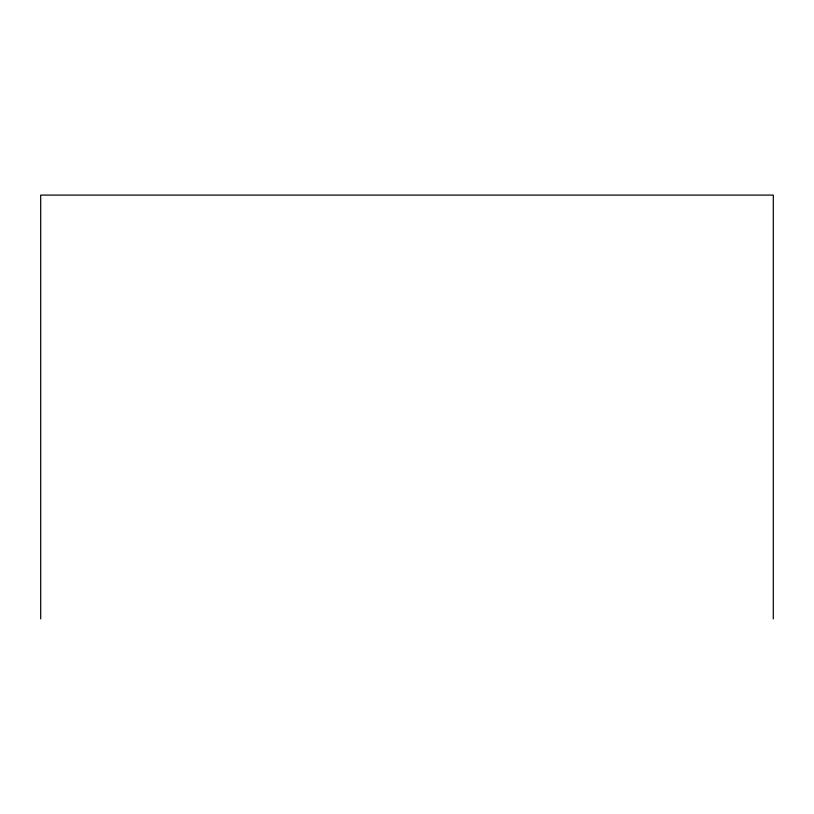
<?xml version="1.0" encoding="UTF-8"?>
<svg xmlns="http://www.w3.org/2000/svg" width="814" height="814" viewBox="0 0 814 814"><rect width="100%" height="100%" fill="white"/><g stroke="black" fill="none" stroke-linecap="round" stroke-linejoin="round"><path stroke-width="1.22" d="M773.3 618.905L773.3 195.095L40.7 195.095L40.7 618.905"/></g></svg>
